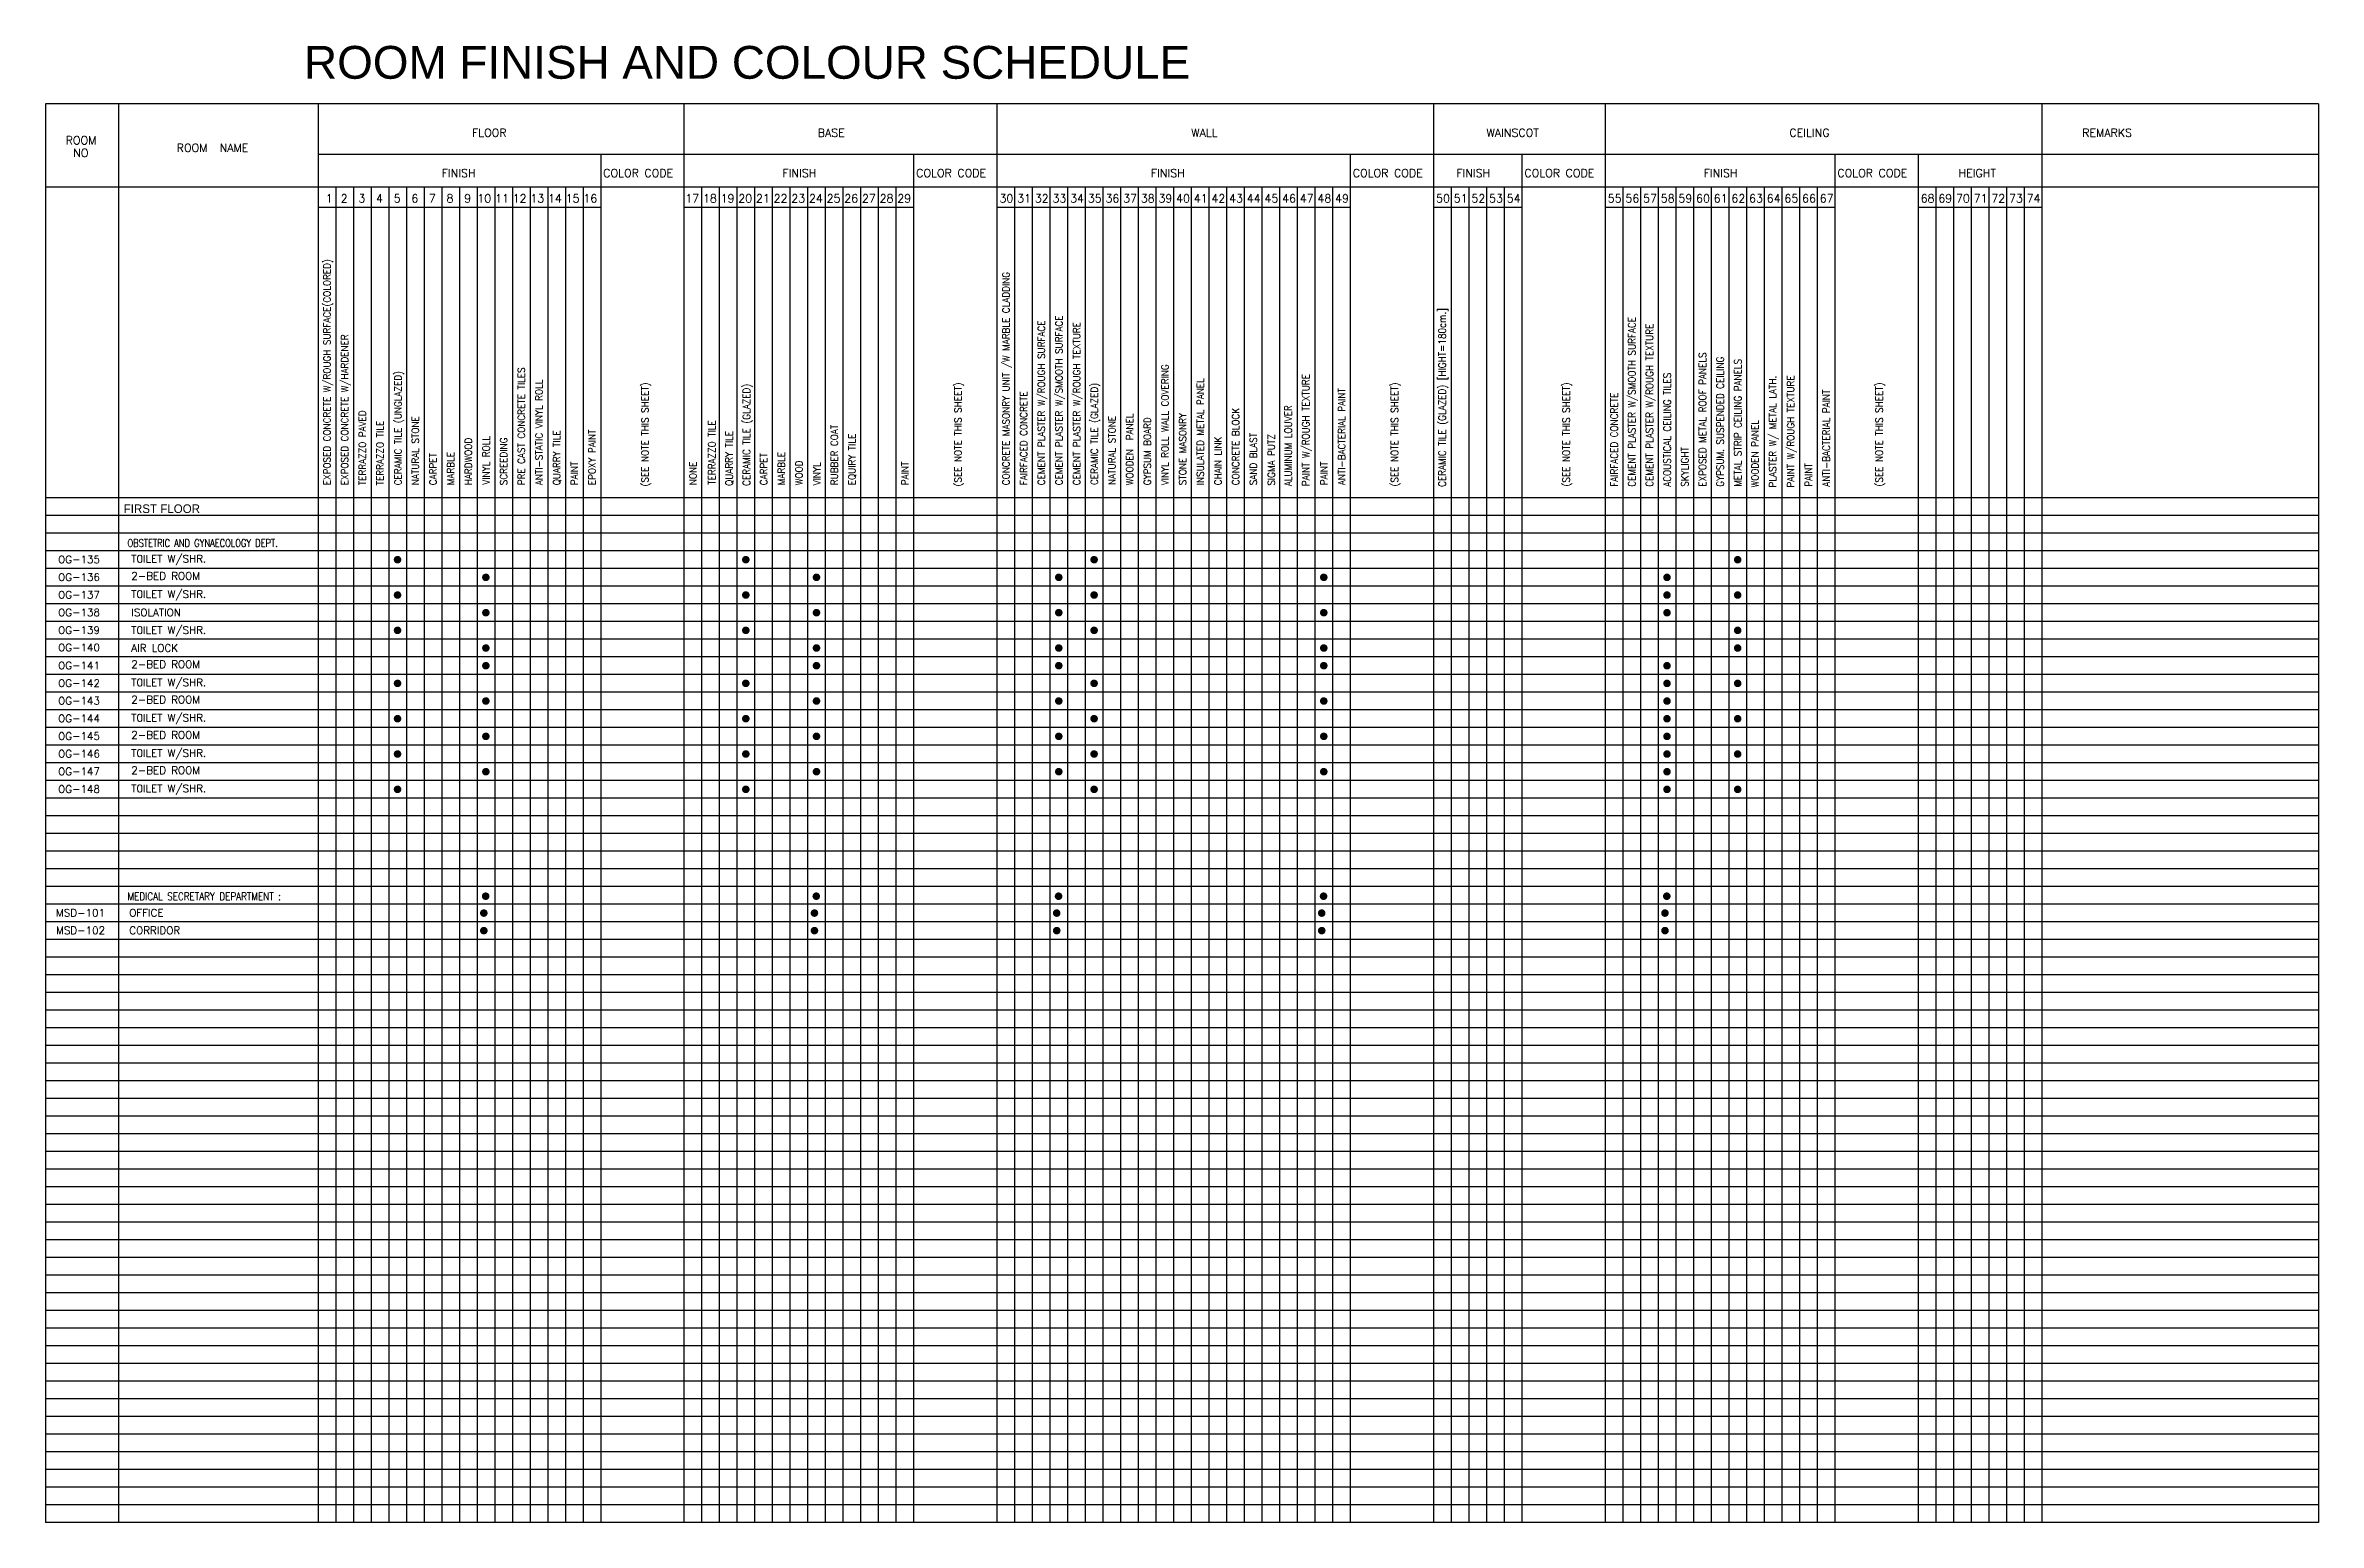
# Model space of a CAD drawing. Extents: x 631116 to 721181, y -408506 to -349980.
import ezdxf

# ---------------------------------------------------------------- set-up
doc = ezdxf.new("R2010")
doc.units = 0
doc.layers.get('0').update_dxf_attribs({"linetype": 'CONTINUOUS'})
for name, color, linetype in [('LIFTS', 4, 'CONTINUOUS'), ('LINE', 5, 'CONTINUOUS'), ('RAKA', 2, 'CONTINUOUS')]:
    doc.layers.add(name, color=color, linetype=linetype)
doc.styles.add('EBORD2', font='romand.shx')
doc.styles.add('ROMANC', font='romanc', dxfattribs={"height": 0.1})
doc.styles.add('ROMANS', font='ROMANS.shx', dxfattribs={"height": 200})
doc.styles.add('STYLE1', font='andlso.ttf')
doc.styles.add('STYLE2', font='swissek.ttf')

# ---------------------------------------------------------------- blocks, each defined once
blk = doc.blocks.new('DOT1')
at = {"color": 2, "const_width": 150}
blk.add_lwpolyline([(-425, -350, 1), (-275, -350, 1)], format="xyb", close=True, dxfattribs=at)

msp = doc.modelspace()

# ---------------------------------------------------------------- linework, layer by layer
at = {"layer": 'LINE', "color": 2}
for p, q in [((721181, -352298), (631116, -352298)), ((721181, -352298), (631116, -352298)), ((631116, -352298), (631116, -408506)), ((634016, -352298), (634016, -367906)), ((641916, -352298), (641916, -367906)), ((656416, -352298), (656416, -367906)), ((668816, -352298), (668816, -367906)), ((686116, -352298), (686116, -367906)), ((692916, -352298), (692916, -367906)), ((710216, -352298), (710216, -367906)), ((721181, -352298), (721181, -367906)), ((721181, -354298), (641916, -354298)), ((653116, -354298), (653116, -367906)), ((665516, -354298), (665516, -367906)), ((682816, -354298), (682816, -367906)), ((689616, -354298), (689616, -367906)), ((702016, -354298), (702016, -367906)), ((705316, -354298), (705316, -408506)), ((721181, -355598), (631116, -355598)), ((653116, -356398), (641916, -356398)), ((665516, -356398), (656416, -356398)), ((682816, -356398), (668816, -356398)), ((689616, -356398), (686116, -356398)), ((702016, -356398), (692916, -356398)), ((710216, -356398), (705316, -356398)), ((721181, -367906), (631116, -367906)), ((634016, -367906), (634016, -408506)), ((641916, -367906), (641916, -408506)), ((653116, -367906), (653116, -408506)), ((656416, -367906), (656416, -408506)), ((665516, -367906), (665516, -408506)), ((668816, -367906), (668816, -408506)), ((682816, -367906), (682816, -408506)), ((686116, -367906), (686116, -408506)), ((689616, -367906), (689616, -408506)), ((692916, -367906), (692916, -408506)), ((702016, -367906), (702016, -408506)), ((710216, -367906), (710216, -408506)), ((721181, -367906), (721181, -408506)), ((721181, -408506), (631116, -408506)), ((721181, -408506), (631116, -408506))]:
    msp.add_line(p, q, dxfattribs=at)
at = {"layer": 'LINE'}
for p, q in [((642616, -355598), (642616, -367906)), ((643316, -355598), (643316, -367906)), ((644016, -355598), (644016, -367906)), ((644716, -355598), (644716, -367906)), ((645416, -355598), (645416, -367906)), ((646116, -355598), (646116, -367906)), ((646816, -355598), (646816, -367906)), ((647516, -355598), (647516, -367906)), ((648216, -355598), (648216, -367906)), ((648916, -355598), (648916, -367906)), ((649616, -355598), (649616, -367906)), ((650316, -355598), (650316, -367906)), ((651016, -355598), (651016, -367906)), ((651716, -355598), (651716, -367906)), ((652416, -355598), (652416, -367906)), ((657116, -355598), (657116, -367906)), ((657816, -355598), (657816, -367906)), ((658516, -355598), (658516, -367906)), ((659216, -355598), (659216, -367906)), ((659916, -355598), (659916, -367906)), ((660616, -355598), (660616, -367906)), ((661316, -355598), (661316, -367906)), ((662016, -355598), (662016, -367906)), ((662716, -355598), (662716, -367906)), ((663416, -355598), (663416, -367906)), ((664116, -355598), (664116, -367906)), ((664816, -355598), (664816, -367906)), ((669516, -355598), (669516, -367906)), ((670216, -355598), (670216, -367906)), ((670916, -355598), (670916, -367906)), ((671616, -355598), (671616, -367906)), ((672316, -355598), (672316, -367906)), ((673016, -355598), (673016, -367906)), ((673716, -355598), (673716, -367906)), ((674416, -355598), (674416, -367906)), ((675116, -355598), (675116, -367906)), ((675816, -355598), (675816, -367906)), ((676516, -355598), (676516, -367906)), ((677216, -355598), (677216, -367906)), ((677916, -355598), (677916, -367906)), ((678616, -355598), (678616, -367906)), ((679316, -355598), (679316, -367906)), ((680016, -355598), (680016, -367906)), ((680716, -355598), (680716, -367906)), ((681416, -355598), (681416, -367906)), ((682116, -355598), (682116, -367906)), ((686816, -355598), (686816, -367906)), ((687516, -355598), (687516, -367906)), ((688216, -355598), (688216, -367906)), ((688916, -355598), (688916, -367906)), ((693616, -355598), (693616, -367906)), ((694316, -355598), (694316, -367906)), ((695016, -355598), (695016, -367906)), ((695716, -355598), (695716, -367906)), ((696416, -355598), (696416, -367906)), ((697116, -355598), (697116, -367906)), ((697816, -355598), (697816, -367906)), ((698516, -355598), (698516, -367906)), ((699216, -355598), (699216, -367906)), ((699916, -355598), (699916, -367906)), ((700616, -355598), (700616, -367906)), ((701316, -355598), (701316, -367906)), ((706016, -355598), (706016, -408506)), ((706716, -355598), (706716, -408506)), ((707416, -355598), (707416, -408506)), ((708116, -355598), (708116, -408506)), ((708816, -355598), (708816, -367906)), ((709516, -355598), (709516, -367906)), ((642616, -367906), (642616, -408506)), ((643316, -367906), (643316, -408506)), ((644016, -367906), (644016, -408506)), ((644716, -367906), (644716, -408506)), ((645416, -367906), (645416, -408506)), ((646116, -367906), (646116, -408506)), ((646816, -367906), (646816, -408506)), ((647516, -367906), (647516, -408506)), ((648216, -367906), (648216, -408506)), ((648916, -367906), (648916, -408506)), ((649616, -367906), (649616, -408506)), ((650316, -367906), (650316, -408506)), ((651016, -367906), (651016, -408506)), ((651716, -367906), (651716, -408506)), ((652416, -367906), (652416, -408506)), ((657116, -367906), (657116, -408506)), ((657816, -367906), (657816, -408506)), ((658516, -367906), (658516, -408506)), ((659216, -367906), (659216, -408506)), ((659916, -367906), (659916, -408506)), ((660616, -367906), (660616, -408506)), ((661316, -367906), (661316, -408506)), ((662016, -367906), (662016, -408506)), ((662716, -367906), (662716, -408506)), ((663416, -367906), (663416, -408506)), ((664116, -367906), (664116, -408506)), ((664816, -367906), (664816, -408506)), ((669516, -367906), (669516, -408506)), ((670216, -367906), (670216, -408506)), ((670916, -367906), (670916, -408506)), ((671616, -367906), (671616, -408506)), ((672316, -367906), (672316, -408506)), ((673016, -367906), (673016, -408506)), ((673716, -367906), (673716, -408506)), ((674416, -367906), (674416, -408506)), ((675116, -367906), (675116, -408506)), ((675816, -367906), (675816, -408506)), ((676516, -367906), (676516, -408506)), ((677216, -367906), (677216, -408506)), ((677916, -367906), (677916, -408506)), ((678616, -367906), (678616, -408506)), ((679316, -367906), (679316, -408506)), ((680016, -367906), (680016, -408506)), ((680716, -367906), (680716, -408506)), ((681416, -367906), (681416, -408506)), ((682116, -367906), (682116, -408506)), ((686816, -367906), (686816, -408506)), ((687516, -367906), (687516, -408506)), ((688216, -367906), (688216, -408506)), ((688916, -367906), (688916, -408506)), ((693616, -367906), (693616, -408506)), ((694316, -367906), (694316, -408506)), ((695016, -367906), (695016, -408506)), ((695716, -367906), (695716, -408506)), ((696416, -367906), (696416, -408506)), ((697116, -367906), (697116, -408506)), ((697816, -367906), (697816, -408506)), ((698516, -367906), (698516, -408506)), ((699216, -367906), (699216, -408506)), ((699916, -367906), (699916, -408506)), ((700616, -367906), (700616, -408506)), ((701316, -367906), (701316, -408506)), ((708816, -367906), (708816, -408506)), ((709516, -367906), (709516, -408506)), ((721181, -368606), (631116, -368606)), ((721181, -369306), (631116, -369306)), ((721181, -370006), (631116, -370006)), ((721181, -370706), (631116, -370706)), ((721181, -370706), (631116, -370706)), ((721181, -371406), (631116, -371406)), ((721181, -372106), (631116, -372106)), ((721181, -372806), (631116, -372806)), ((721181, -373506), (631116, -373506)), ((721181, -374206), (631116, -374206)), ((721181, -374906), (631116, -374906)), ((721181, -375606), (631116, -375606)), ((721181, -376306), (631116, -376306)), ((721181, -377006), (631116, -377006)), ((721181, -377706), (631116, -377706)), ((721181, -378406), (631116, -378406)), ((721181, -379106), (631116, -379106)), ((721181, -379806), (631116, -379806)), ((721181, -380506), (631116, -380506)), ((721181, -381206), (631116, -381206)), ((721181, -381906), (631116, -381906)), ((721181, -382606), (631116, -382606)), ((721181, -383306), (631116, -383306)), ((721181, -384006), (631116, -384006)), ((721181, -384706), (631116, -384706)), ((721181, -385406), (631116, -385406)), ((721181, -386106), (631116, -386106)), ((721181, -386806), (631116, -386806)), ((721181, -387506), (631116, -387506)), ((721181, -388206), (631116, -388206)), ((721181, -388906), (631116, -388906)), ((721181, -389606), (631116, -389606)), ((721181, -390306), (631116, -390306)), ((721181, -391006), (631116, -391006)), ((721181, -391706), (631116, -391706)), ((721181, -392406), (631116, -392406)), ((721181, -393106), (631116, -393106)), ((721181, -393806), (631116, -393806)), ((721181, -394506), (631116, -394506)), ((721181, -395206), (631116, -395206)), ((721181, -395906), (631116, -395906)), ((721181, -396606), (631116, -396606)), ((721181, -397306), (631116, -397306)), ((721181, -398006), (631116, -398006)), ((721181, -398706), (631116, -398706)), ((721181, -399406), (631116, -399406)), ((721181, -400106), (631116, -400106)), ((721181, -400806), (631116, -400806)), ((721181, -401506), (631116, -401506)), ((721181, -401506), (631116, -401506)), ((721181, -402206), (631116, -402206)), ((721181, -402206), (631116, -402206)), ((721181, -402906), (631116, -402906)), ((721181, -402906), (631116, -402906)), ((721181, -403606), (631116, -403606)), ((721181, -403606), (631116, -403606)), ((721181, -404306), (631116, -404306)), ((721181, -404306), (631116, -404306)), ((721181, -405006), (631116, -405006)), ((721181, -405006), (631116, -405006)), ((721181, -405706), (631116, -405706)), ((721181, -405706), (631116, -405706)), ((721181, -406406), (631116, -406406)), ((721181, -406406), (631116, -406406)), ((721181, -407106), (631116, -407106)), ((721181, -407106), (631116, -407106)), ((721181, -407806), (631116, -407806)), ((721181, -407806), (631116, -407806)), ((721181, -407806), (631116, -407806)), ((721181, -407806), (631116, -407806))]:
    msp.add_line(p, q, dxfattribs=at)

# ---------------------------------------------------------------- block references
at = {"layer": 'LIFTS'}
for p in [(645416, -370006), (648916, -370706), (659216, -370006), (662016, -370706), (671616, -370706), (673016, -370006), (682116, -370706), (695716, -370706), (695716, -370706), (698516, -370006), (698516, -370006), (645416, -371406), (659216, -371406), (673016, -371406), (695716, -371406), (698516, -371406), (648916, -372106), (662016, -372106), (671616, -372106), (682116, -372106), (695716, -372106), (695716, -372106), (645416, -372806), (648916, -373506), (659216, -372806), (662016, -373506), (671616, -373506), (673016, -372806), (682116, -373506), (698516, -372806), (698516, -373506), (648916, -374206), (662016, -374206), (671616, -374206), (682116, -374206), (695716, -374206), (695716, -374206), (645416, -374906), (659216, -374906), (673016, -374906), (695716, -374906), (698516, -374906), (648916, -375606), (662016, -375606), (671616, -375606), (682116, -375606), (695716, -375606), (695716, -375606), (645416, -376306), (648916, -377006), (659216, -376306), (662016, -377006), (671616, -377006), (673016, -376306), (682116, -377006), (695716, -376306), (695716, -377006), (695716, -377006), (698516, -376306), (645416, -377706), (659216, -377706), (673016, -377706), (695716, -377706), (698516, -377706), (648916, -378406), (662016, -378406), (671616, -378406), (682116, -378406), (695716, -378406), (695716, -378406), (645416, -379106), (659216, -379106), (673016, -379106), (695716, -379106), (698516, -379106), (648907, -383339), (662007, -383339), (671607, -383339), (682107, -383339), (695707, -383339), (648834, -384008), (661934, -384008), (671534, -384008), (682034, -384008), (695634, -384008), (648835, -384703), (661935, -384703), (671535, -384703), (682035, -384703), (695635, -384703)]:
    msp.add_blockref('DOT1', p, dxfattribs=at)

# ---------------------------------------------------------------- texts
at = {"color": 1, "style": 'STYLE2'}
msp.add_text('ROOM FINISH AND COLOUR SCHEDULE', height=1300, dxfattribs=at).set_placement((641362, -351299))
at = {"layer": 'LINE', "color": 2}
for s, height, style, p in [('1', 320, 'ROMANS', (642216, -356198)), ('2', 320, 'ROMANS', (642816, -356198)), ('3', 320, 'ROMANS', (643516, -356198)), ('4', 320, 'ROMANS', (644216, -356198)), ('5', 320, 'ROMANS', (644916, -356198)), ('6', 320, 'ROMANS', (645616, -356198)), ('7', 320, 'ROMANS', (646306, -356198)), ('8', 320, 'ROMANS', (647006, -356198)), ('9', 320, 'ROMANS', (647706, -356198)), ('10', 320, 'ROMANS', (648228, -356198)), ('11', 320, 'ROMANS', (648928, -356198)), ('12', 320, 'ROMANS', (649628, -356198)), ('13', 320, 'ROMANS', (650328, -356198)), ('14', 320, 'ROMANS', (651028, -356198)), ('15', 320, 'ROMANS', (651728, -356198)), ('16', 320, 'ROMANS', (652428, -356198)), ('17', 320, 'ROMANS', (656467, -356198)), ('18', 320, 'ROMANS', (657167, -356198)), ('19', 320, 'ROMANS', (657867, -356198)), ('20', 320, 'ROMANS', (658567, -356198)), ('21', 320, 'ROMANS', (659267, -356198)), ('22', 320, 'ROMANS', (659967, -356198)), ('23', 320, 'ROMANS', (660667, -356198)), ('24', 320, 'ROMANS', (661367, -356198)), ('25', 320, 'ROMANS', (662067, -356198)), ('26', 320, 'ROMANS', (662767, -356198)), ('27', 320, 'ROMANS', (663467, -356198)), ('28', 320, 'ROMANS', (664167, -356198)), ('29', 320, 'ROMANS', (664867, -356198)), ('30', 320, 'ROMANS', (668916, -356198)), ('31', 320, 'ROMANS', (669616, -356198)), ('32', 320, 'ROMANS', (670316, -356198)), ('33', 320, 'ROMANS', (671016, -356198)), ('34', 320, 'ROMANS', (671716, -356198)), ('35', 320, 'ROMANS', (672416, -356198)), ('36', 320, 'ROMANS', (673116, -356198)), ('37', 320, 'ROMANS', (673816, -356198)), ('38', 320, 'ROMANS', (674516, -356198)), ('39', 320, 'ROMANS', (675216, -356198)), ('40', 320, 'ROMANS', (675916, -356198)), ('41', 320, 'ROMANS', (676616, -356198)), ('42', 320, 'ROMANS', (677316, -356198)), ('43', 320, 'ROMANS', (678016, -356198)), ('44 ', 320, 'ROMANS', (678716, -356198)), ('45', 320, 'ROMANS', (679416, -356198)), ('46', 320, 'ROMANS', (680116, -356198)), ('47', 320, 'ROMANS', (680816, -356198)), ('48', 320, 'ROMANS', (681516, -356198)), ('49', 320, 'ROMANS', (682216, -356198)), ('50', 320, 'ROMANS', (686216, -356198)), ('51', 320, 'ROMANS', (686916, -356198)), ('52', 320, 'ROMANS', (687616, -356198)), ('53', 320, 'ROMANS', (688316, -356198)), ('54', 320, 'ROMANS', (689016, -356198)), ('55', 320, 'ROMANS', (693016, -356198)), ('56', 320, 'ROMANS', (693716, -356198)), ('57', 320, 'ROMANS', (694416, -356198)), ('58', 320, 'ROMANS', (695116, -356198)), ('59', 320, 'ROMANS', (695816, -356198)), ('60', 320, 'ROMANS', (696516, -356198)), ('61', 320, 'ROMANS', (697216, -356198)), ('62', 320, 'ROMANS', (697916, -356198)), ('63', 320, 'ROMANS', (698616, -356198)), ('64 ', 320, 'ROMANS', (699316, -356198)), ('65', 320, 'ROMANS', (700016, -356198)), ('66', 320, 'ROMANS', (700716, -356198)), ('67', 320, 'ROMANS', (701416, -356198)), ('68', 320, 'ROMANS', (705416, -356198)), ('69', 320, 'ROMANS', (706116, -356198)), ('70', 320, 'ROMANS', (706816, -356198)), ('71', 320, 'ROMANS', (707516, -356198)), ('72', 320, 'ROMANS', (708216, -356198)), ('73', 320, 'ROMANS', (708916, -356198)), ('74', 320, 'ROMANS', (709616, -356198)), ('FIRST FLOOR ', 342, 'STYLE1', (634216, -368506)), ('T0ILET W/SHR.', 300, 'EBORD2', (634516, -370470)), ('OG-135', 300, 'EBORD2', (631616, -370496)), ('OG-136', 300, 'EBORD2', (631616, -371196)), ('2-BED ROOM', 300, 'EBORD2', (634516, -371149)), ('OG-137', 300, 'EBORD2', (631616, -371896)), ('T0ILET W/SHR.', 300, 'EBORD2', (634516, -371870)), ('OG-138', 300, 'EBORD2', (631616, -372596)), ('ISOLATION', 300, 'EBORD2', (634516, -372596)), ('OG-139', 300, 'EBORD2', (631616, -373296)), ('OG-140', 300, 'EBORD2', (631616, -373984)), ('T0ILET W/SHR.', 300, 'EBORD2', (634516, -373296)), ('AIR LOCK', 300, 'EBORD2', (634516, -374005)), ('OG-141', 300, 'EBORD2', (631616, -374696)), ('2-BED ROOM', 300, 'EBORD2', (634516, -374649)), ('OG-142', 300, 'EBORD2', (631616, -375396)), ('T0ILET W/SHR.', 300, 'EBORD2', (634516, -375370)), ('OG-143', 300, 'EBORD2', (631616, -376096)), ('T0ILET W/SHR.', 300, 'EBORD2', (634516, -376770)), ('2-BED ROOM', 300, 'EBORD2', (634516, -376049)), ('OG-144', 300, 'EBORD2', (631616, -376796)), ('OG-145', 300, 'EBORD2', (631616, -377496)), ('2-BED ROOM', 300, 'EBORD2', (634516, -377449)), ('OG-146', 300, 'EBORD2', (631616, -378196)), ('T0ILET W/SHR.', 300, 'EBORD2', (634516, -378170)), ('OG-147', 300, 'EBORD2', (631616, -378896)), ('2-BED ROOM', 300, 'EBORD2', (634516, -378849)), ('OG-148', 300, 'EBORD2', (631616, -379596)), ('T0ILET W/SHR.', 300, 'EBORD2', (634516, -379570)), ('MSD-101', 300, 'EBORD2', (631534, -384498)), ('OFFICE', 300, 'EBORD2', (634434, -384498)), ('MSD-102', 300, 'EBORD2', (631535, -385193)), ('CORRIDOR', 300, 'EBORD2', (634435, -385193))]:
    msp.add_text(s, height=height, dxfattribs=dict(at, style=style)).set_placement(p)
at = {"layer": 'LINE', "color": 2, "style": 'EBORD2', "width": 0.9}
for s, p in [('EXPOSED CONCRETE W/ROUGH SURFACE(COLORED)', (642416, -367406)), ('CONCRETE MASONRY UNIT /W MARBLE CLADDING', (669316, -367406)), ('CEMENT PLASTER W/ROUGH SURFACE', (670716, -367406)), ('CEMENT PLASTER W/SMOOTH SURFACE', (671416, -367406)), ('CEMENT PLASTER W/ROUGH TEXTURE', (672116, -367406)), ('CERAMIC TILE (GLAZED) [HIGHT=180cm.]', (686597, -367472)), ('CEMENT PLASTER W/SMOOTH SURFACE', (694116, -367466)), ('CEMENT PLASTER W/ROUGH TEXTURE', (694816, -367466)), ('EXPOSED CONCRETE W/HARDENER', (643116, -367406)), ('CERAMIC TILE (UNGLAZED)', (645228, -367407)), ('PRE CAST CONCRETE TILES', (650116, -367406)), ('VINYL ROLL WALL COVERING', (675616, -367406)), ('ACOUSTICAL CEILING TILES', (695516, -367466)), ('EXPOSED METAL ROOF PANELS', (696916, -367466)), ('GYPSUM. SUSPENDED CEILING', (697616, -367466)), ('METAL STRIP CEILING PANELS', (698316, -367466)), ('ANTI-STATIC VINYL ROLL', (650816, -367406)), ('(SEE NOTE THIS SHEET)', (655014, -367455)), ('CERAMIC TILE (GLAZED)', (659033, -367429)), ('(SEE NOTE THIS SHEET)', (667414, -367455)), ('FAIRFACED CONCRETE', (670016, -367406)), ('CERAMIC TILE (GLAZED)', (672815, -367396)), ('INSULATED METAL PANEL', (677016, -367406)), ('PAINT W/ROUGH TEXTURE', (681194, -367440)), ('ANTI-BACTERIAL PAINT', (682616, -367406)), ('(SEE NOTE THIS SHEET)', (684714, -367455)), ('(SEE NOTE THIS SHEET)', (691514, -367455)), ('FAIRFACED CONCRETE', (693416, -367466)), ('PLASTER W/ METAL LATH.', (699697, -367497)), ('PAINT W/ROUGH TEXTURE', (700409, -367494)), ('ANTI-BACTERIAL PAINT', (701816, -367466)), ('(SEE NOTE THIS SHEET)', (703914, -367455)), ('TERRAZZO PAVED', (643816, -367406)), ('NATURAL STONE', (645916, -367406)), ('NATURAL STONE', (673515, -367396)), ('WOODEN  PANEL', (674216, -367406)), ('GYPSUM BOARD', (674916, -367406)), ('STONE MASONRY', (676316, -367406)), ('CONCRETE BLOCK', (678416, -367406)), ('ALUMINUM LOUVER', (680495, -367445)), ('TERRAZZO TILE', (644514, -367413)), ('HARDWOOD', (648016, -367406)), ('VINYL ROLL', (648720, -367385)), ('SCREEDING', (649416, -367406)), ('QUARRY TILE', (651516, -367406)), ('EPOXY PAINT', (652916, -367406)), ('TERRAZZO TILE', (657664, -367391)), ('QUARRY TILE', (658348, -367429)), ('RUBBER COAT', (662516, -367406)), ('EQUIRY TILE', (663216, -367406)), ('CHAIN LINK', (677716, -367406)), ('SAND BLAST', (679116, -367406)), ('SIGMA PUTZ', (679833, -367423)), ('WOODEN PANEL', (698994, -367494)), ('CARPET', (646616, -367406)), ('MARBLE', (647316, -367406)), ('PAINT', (652216, -367406)), ('NONE', (656916, -367406)), ('CARPET', (659716, -367406)), ('MARBLE', (660416, -367406)), ('WOOD', (661116, -367406)), ('VINYL', (661823, -367410)), ('PAINT', (665316, -367406)), ('PAINT', (681916, -367406)), ('SKYLIGHT', (696216, -367466)), ('PAINT', (701116, -367466))]:
    msp.add_text(s, height=285, rotation=90, dxfattribs=at).set_placement(p)
at = {"layer": 'LINE', "color": 2, "style": 'ROMANC'}
for s, width, p in [('OBSTETRIC AND GYNAECOLOGY DEPT.', 0.8, (634366, -369846)), ('MEDICAL SECRETARY DEPARTMENT :', 0.85, (634366, -383846))]:
    msp.add_text(s, height=300, dxfattribs=dict(at, width=width)).set_placement(p)
at = {"layer": 'RAKA', "style": 'ROMANS'}
for s, p in [('ROOM', (631916, -353898)), ('ROOM', (636316, -354198)), ('NAME', (638016, -354198)), ('FLOOR', (648016, -353598)), ('BASE', (661716, -353598)), ('WALL', (676516, -353598)), ('WAINSCOT', (688216, -353598)), ('CEILING', (700216, -353598)), ('REMARKS', (711816, -353598)), ('NO', (632216, -354398)), ('FINISH', (646816, -355198)), ('COLOR CODE', (653216, -355198)), ('FINISH', (660316, -355198)), ('COLOR CODE', (665616, -355198)), ('FINISH', (674916, -355198)), ('COLOR CODE', (682916, -355198)), ('FINISH', (687016, -355198)), ('COLOR CODE', (689716, -355198)), ('FINISH', (696816, -355198)), ('COLOR CODE', (702116, -355198)), ('HEIGHT', (706916, -355198))]:
    msp.add_text(s, height=320, dxfattribs=at).set_placement(p)

doc.saveas('drawing.dxf')
